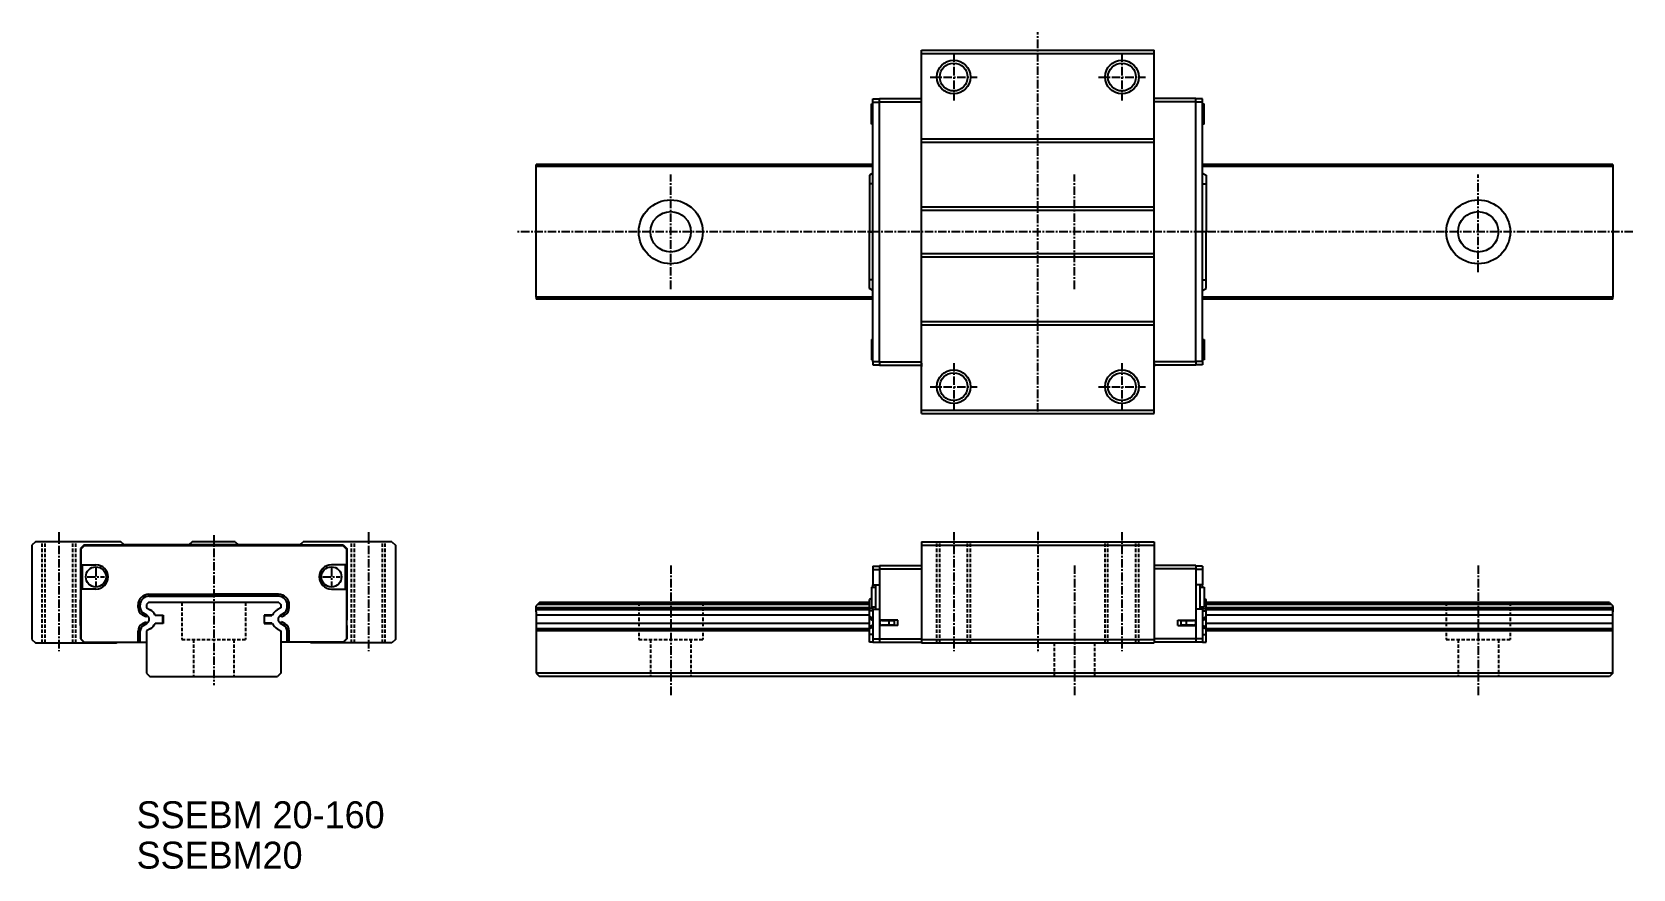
# Model space of a CAD drawing. Extents: x -31 to 207, y -11 to 113.
import ezdxf

# ---------------------------------------------------------------- set-up
doc = ezdxf.new("R2010")
doc.units = 0
doc.linetypes.add('CENTER', pattern=[2, 1.25, -0.25, 0.25, -0.25])
doc.linetypes.add('DASHED', pattern=[0.75, 0.5, -0.25])
doc.layers.get('0').update_dxf_attribs({"linetype": 'CONTINUOUS'})
doc.layers.add('CENTER', color=1, linetype='CENTER')

msp = doc.modelspace()

# ---------------------------------------------------------------- linework, layer by layer
at = {"color": 7, "linetype": 'CONTINUOUS'}
for p, q in [((100.9, 110.62), (135.5, 110.62)), ((100.9, 56.62), (100.9, 110.62)), ((100.9, 110.12), (135.5, 110.12)), ((135.5, 56.62), (135.5, 110.62)), ((93.5, 99.62), (93.5, 102.62)), ((93.5, 102.62), (93.7, 102.62)), ((93.7, 102.87), (93.7, 103.37)), ((93.7, 103.37), (94.7, 103.37)), ((93.7, 64.37), (93.7, 102.87)), ((93.7, 102.87), (94.7, 102.87)), ((94.7, 103.42), (100.9, 103.42)), ((94.7, 102.92), (94.7, 103.42)), ((94.7, 64.32), (94.7, 102.92)), ((94.7, 102.92), (100.9, 102.92)), ((100.9, 103.12), (100.9, 103.62)), ((135.5, 103.12), (135.5, 103.62)), ((141.7, 103.42), (135.5, 103.42)), ((141.7, 102.92), (135.5, 102.92)), ((141.7, 102.92), (141.7, 103.42)), ((142.7, 103.37), (141.7, 103.37)), ((141.7, 64.32), (141.7, 102.92)), ((142.7, 102.87), (141.7, 102.87)), ((142.7, 102.87), (142.7, 103.37)), ((142.7, 64.37), (142.7, 102.87)), ((142.7, 102.62), (142.9, 102.62)), ((142.9, 99.62), (142.9, 102.62)), ((93.7, 99.62), (93.5, 99.62)), ((142.9, 99.62), (142.7, 99.62)), ((100.9, 97.42), (135.5, 97.42)), ((100.9, 96.92), (135.5, 96.92)), ((93.7, 93.62), (43.65, 93.62)), ((43.65, 93.32), (43.65, 93.62)), ((93.7, 93.32), (43.65, 93.32)), ((43.65, 73.92), (43.65, 93.32)), ((164.6, 93.62), (142.7, 93.62)), ((164.6, 93.32), (142.7, 93.32)), ((203.65, 93.62), (153.6, 93.62)), ((203.65, 93.32), (153.6, 93.32)), ((203.65, 93.62), (203.65, 93.32)), ((203.65, 93.32), (203.65, 73.92)), ((93.7, 92.35), (93.2, 92.05)), ((93.2, 92.05), (93.2, 90.75)), ((93.2, 90.75), (93.2, 83.62)), ((93.7, 90.75), (93.2, 90.75)), ((142.7, 92.35), (143.2, 92.05)), ((142.7, 90.75), (143.2, 90.75)), ((143.2, 92.05), (143.2, 90.75)), ((143.2, 90.75), (143.2, 83.62)), ((100.9, 87.32), (135.5, 87.32)), ((100.9, 86.82), (135.5, 86.82)), ((93.2, 76.49), (93.2, 83.62)), ((93.2, 83.62), (93.7, 83.62)), ((143.2, 83.62), (142.7, 83.62)), ((143.2, 76.49), (143.2, 83.62)), ((100.9, 80.42), (135.5, 80.42)), ((100.9, 79.92), (135.5, 79.92)), ((93.7, 76.49), (93.2, 76.49)), ((93.2, 75.19), (93.2, 76.49)), ((142.7, 76.49), (143.2, 76.49)), ((143.2, 75.19), (143.2, 76.49)), ((93.7, 73.92), (43.65, 73.92)), ((43.65, 73.92), (43.65, 73.62)), ((93.7, 74.89), (93.2, 75.19)), ((142.7, 74.89), (143.2, 75.19)), ((164.6, 73.92), (142.7, 73.92)), ((203.65, 73.92), (153.6, 73.92)), ((203.65, 73.62), (203.65, 73.92)), ((93.7, 73.62), (43.65, 73.62)), ((164.6, 73.62), (142.7, 73.62)), ((203.65, 73.62), (153.6, 73.62)), ((100.9, 70.32), (135.5, 70.32)), ((100.9, 69.82), (135.5, 69.82)), ((93.5, 67.62), (93.5, 64.62)), ((93.5, 67.62), (93.7, 67.62)), ((142.7, 67.62), (142.9, 67.62)), ((142.9, 67.62), (142.9, 64.62)), ((93.7, 64.62), (93.5, 64.62)), ((93.7, 64.37), (93.7, 63.87)), ((93.7, 64.37), (94.7, 64.37)), ((94.7, 64.32), (100.9, 64.32)), ((94.7, 64.32), (94.7, 63.82)), ((141.7, 64.32), (135.5, 64.32)), ((142.7, 64.37), (141.7, 64.37)), ((141.7, 64.32), (141.7, 63.82)), ((142.9, 64.62), (142.7, 64.62)), ((142.7, 64.37), (142.7, 63.87)), ((93.7, 63.87), (94.7, 63.87)), ((94.7, 63.82), (100.9, 63.82)), ((100.9, 64.12), (100.9, 63.62)), ((135.5, 64.12), (135.5, 63.62)), ((141.7, 63.82), (135.5, 63.82)), ((142.7, 63.87), (141.7, 63.87)), ((100.9, 57.12), (135.5, 57.12)), ((100.9, 56.62), (135.5, 56.62)), ((-30.77, 37.56), (-31.27, 37.06)), ((-31.27, 37.06), (-31.27, 23.06)), ((-18.07, 37.56), (-30.77, 37.56)), ((-23.57, 37.06), (-24.07, 36.56)), ((-24.07, 36.56), (-24.07, 28.96)), ((-23.52, 36.96), (-24.02, 36.46)), ((-24.02, 36.46), (-24.02, 34.16)), ((15.03, 37.06), (-23.57, 37.06)), ((14.98, 36.96), (-23.52, 36.96)), ((-17.57, 37.11), (-18.07, 37.56)), ((8.53, 37.11), (-17.57, 37.11)), ((-7.47, 37.56), (-7.97, 37.11)), ((-1.07, 37.56), (-7.47, 37.56)), ((-1.07, 37.56), (-0.57, 37.11)), ((8.53, 37.11), (9.03, 37.56)), ((22.23, 37.56), (9.03, 37.56)), ((14.98, 36.96), (15.48, 36.46)), ((15.03, 37.06), (15.53, 36.56)), ((15.48, 36.46), (15.48, 34.16)), ((15.53, 36.56), (15.53, 25.96)), ((22.23, 37.56), (22.73, 37.06)), ((22.73, 37.06), (22.73, 23.06)), ((100.9, 37.56), (135.5, 37.56)), ((100.9, 37.56), (100.9, 34.06)), ((100.9, 37.06), (135.5, 37.06)), ((135.5, 37.56), (135.5, 34.06)), ((-24.02, 34.16), (-21.77, 34.16)), ((-23.82, 34.16), (-23.82, 30.56)), ((15.48, 34.16), (13.23, 34.16)), ((15.28, 34.16), (15.28, 30.56)), ((93.7, 33.96), (93.7, 33.46)), ((93.7, 33.96), (94.7, 33.96)), ((93.7, 33.46), (93.7, 31.16)), ((93.7, 33.46), (94.7, 33.46)), ((94.7, 34.06), (100.9, 34.06)), ((94.7, 34.06), (94.7, 33.56)), ((94.7, 33.56), (94.7, 25.96)), ((94.7, 33.56), (100.9, 33.56)), ((100.9, 34.06), (100.9, 23.06)), ((135.5, 34.06), (135.5, 23.06)), ((141.7, 34.06), (135.5, 34.06)), ((141.7, 33.56), (135.5, 33.56)), ((141.7, 34.06), (141.7, 33.56)), ((142.7, 33.96), (141.7, 33.96)), ((141.7, 33.56), (141.7, 25.96)), ((142.7, 33.46), (141.7, 33.46)), ((142.7, 33.96), (142.7, 33.46)), ((142.7, 33.46), (142.7, 31.16)), ((93.7, 30.86), (93.7, 31.16)), ((93.7, 31.16), (94.7, 31.16)), ((94.1, 31.16), (94.1, 27.56)), ((142.7, 31.16), (141.7, 31.16)), ((142.3, 31.16), (142.3, 27.56)), ((142.7, 30.86), (142.7, 31.16)), ((-24.07, 28.96), (-24.02, 28.96)), ((-24.07, 25.16), (-24.07, 28.96)), ((-24.02, 30.56), (-24.02, 23.16)), ((-21.77, 30.56), (-24.02, 30.56)), ((-13.97, 28.56), (-14.27, 28.26)), ((5.43, 28.56), (-13.97, 28.56)), ((-13.9, 29.79), (-4.27, 29.79)), ((-13.9, 29.79), (-13.9, 29.49)), ((-13.9, 29.49), (-4.27, 29.49)), ((5.36, 29.79), (-4.27, 29.79)), ((-4.27, 29.49), (-4.27, 29.79)), ((5.36, 29.49), (-4.27, 29.49)), ((5.36, 29.79), (5.36, 29.49)), ((5.43, 28.56), (5.73, 28.26)), ((13.23, 30.56), (15.48, 30.56)), ((15.48, 30.56), (15.48, 23.16)), ((44.15, 28.56), (43.65, 28.06)), ((93.2, 28.56), (44.15, 28.56)), ((93.5, 29.17), (93.2, 28.99)), ((93.2, 27.69), (93.2, 28.99)), ((93.5, 30.86), (94.1, 30.86)), ((93.5, 30.86), (93.5, 27.86)), ((142.3, 30.86), (142.9, 30.86)), ((142.9, 30.86), (142.9, 27.86)), ((142.9, 29.17), (143.2, 28.99)), ((143.2, 27.69), (143.2, 28.99)), ((164.1, 28.56), (143.2, 28.56)), ((203.15, 28.56), (154.1, 28.56)), ((203.15, 28.56), (203.65, 28.06)), ((-15.5, 27.82), (-15.5, 28.19)), ((-15.5, 28.19), (-15.2, 28.19)), ((-15.5, 27.82), (-15.2, 27.82)), ((-15.2, 27.82), (-15.2, 28.19)), ((-14.85, 26.7), (-14.7, 26.96)), ((-14.34, 26.41), (-14.85, 26.7)), ((-14.19, 26.67), (-14.7, 26.96)), ((-14.34, 26.41), (-14.19, 26.67)), ((-14.27, 28.26), (-14.27, 27.78)), ((-14.27, 27.78), (-13.71, 27.46)), ((-12.98, 26.66), (-11.77, 26.66)), ((-12.89, 26.61), (-12.91, 26.66)), ((-11.82, 26.61), (-12.89, 26.61)), ((-11.82, 25.51), (-11.82, 26.61)), ((-11.77, 26.66), (-11.77, 25.46)), ((3.23, 26.66), (3.23, 25.46)), ((4.45, 26.66), (3.23, 26.66)), ((3.28, 26.61), (4.35, 26.61)), ((3.28, 25.51), (3.28, 26.61)), ((4.35, 26.61), (4.38, 26.66)), ((5.73, 27.78), (5.17, 27.46)), ((5.66, 26.67), (6.16, 26.96)), ((5.81, 26.41), (5.66, 26.67)), ((5.73, 28.26), (5.73, 27.78)), ((5.81, 26.41), (6.31, 26.7)), ((6.31, 26.7), (6.16, 26.96)), ((6.96, 28.19), (6.66, 28.19)), ((6.66, 27.82), (6.66, 28.19)), ((6.96, 27.82), (6.66, 27.82)), ((6.96, 27.82), (6.96, 28.19)), ((43.65, 27.16), (43.65, 28.06)), ((93.2, 27.78), (43.65, 27.78)), ((93.2, 27.46), (43.65, 27.46)), ((43.65, 27.16), (43.65, 26.84)), ((43.65, 26.84), (43.65, 18.06)), ((93.2, 26.66), (43.65, 26.66)), ((93.2, 28.26), (43.85, 28.26)), ((93.2, 27.32), (93.2, 27.69)), ((93.7, 27.69), (93.2, 27.69)), ((93.2, 26.46), (93.2, 27.32)), ((93.7, 27.32), (93.2, 27.32)), ((93.2, 26.17), (93.2, 26.46)), ((93.7, 26.2), (93.2, 26.46)), ((94.1, 27.86), (93.5, 27.86)), ((93.7, 27.56), (93.7, 27.86)), ((93.7, 27.56), (93.7, 23.16)), ((93.7, 27.56), (94.7, 27.56)), ((142.7, 27.56), (141.7, 27.56)), ((142.9, 27.86), (142.3, 27.86)), ((142.7, 27.56), (142.7, 27.86)), ((142.7, 27.69), (143.2, 27.69)), ((142.7, 27.56), (142.7, 23.16)), ((142.7, 27.32), (143.2, 27.32)), ((142.7, 26.2), (143.2, 26.46)), ((164.1, 28.26), (143.2, 28.26)), ((164.1, 27.78), (143.2, 27.78)), ((143.2, 27.32), (143.2, 27.69)), ((164.1, 27.46), (143.2, 27.46)), ((143.2, 26.46), (143.2, 27.32)), ((164.1, 26.66), (143.2, 26.66)), ((143.2, 26.17), (143.2, 26.46)), ((203.45, 28.26), (154.1, 28.26)), ((203.65, 27.78), (154.1, 27.78)), ((203.65, 27.46), (154.1, 27.46)), ((203.65, 26.66), (154.1, 26.66)), ((203.65, 26.84), (203.65, 28.06)), ((203.65, 27.96), (203.65, 27.16)), ((203.65, 27.46), (203.65, 27.78)), ((203.65, 18.06), (203.65, 26.84)), ((-24.07, 25.16), (-24.07, 23.16)), ((-24.07, 25.16), (-24.02, 25.16)), ((-15.5, 24.3), (-15.2, 24.3)), ((-15.5, 22.66), (-15.5, 24.3)), ((-15.2, 22.66), (-15.2, 24.3)), ((-14.85, 25.42), (-14.34, 25.71)), ((-14.85, 25.42), (-14.7, 25.16)), ((-14.7, 25.16), (-14.19, 25.45)), ((-14.34, 25.71), (-14.19, 25.45)), ((-13.71, 24.66), (-14.27, 24.34)), ((-14.27, 24.34), (-14.27, 18.06)), ((-11.77, 25.46), (-12.98, 25.46)), ((-12.91, 25.46), (-12.89, 25.51)), ((-12.89, 25.51), (-11.82, 25.51)), ((3.23, 25.46), (4.45, 25.46)), ((4.35, 25.51), (3.28, 25.51)), ((4.38, 25.46), (4.35, 25.51)), ((5.17, 24.66), (5.73, 24.34)), ((5.81, 25.71), (5.66, 25.45)), ((6.16, 25.16), (5.66, 25.45)), ((5.73, 24.34), (5.73, 18.06)), ((6.31, 25.42), (5.81, 25.71)), ((6.31, 25.42), (6.16, 25.16)), ((6.96, 24.3), (6.66, 24.3)), ((6.66, 22.66), (6.66, 24.3)), ((6.96, 22.66), (6.96, 24.3)), ((15.53, 25.96), (15.48, 25.96)), ((15.53, 25.16), (15.48, 25.16)), ((15.53, 25.16), (15.53, 25.96)), ((15.53, 25.16), (15.53, 23.16)), ((93.2, 25.46), (43.65, 25.46)), ((93.2, 24.66), (43.65, 24.66)), ((93.2, 24.34), (43.65, 24.34)), ((93.2, 24.95), (93.2, 26.17)), ((93.7, 25.91), (93.2, 26.17)), ((93.7, 25.21), (93.2, 24.95)), ((93.2, 24.66), (93.2, 24.95)), ((93.7, 24.92), (93.2, 24.66)), ((93.2, 23.8), (93.2, 24.66)), ((93.2, 22.66), (93.2, 23.8)), ((93.7, 23.8), (93.2, 23.8)), ((97.4, 25.96), (94.7, 25.96)), ((94.7, 25.96), (94.7, 25.16)), ((97.4, 25.16), (94.7, 25.16)), ((94.7, 25.16), (94.7, 23.16)), ((95.05, 25.91), (96.1, 25.91)), ((96.1, 25.21), (95.05, 25.21)), ((95.5, 25.91), (95.5, 25.96)), ((95.5, 25.16), (95.5, 25.21)), ((95.96, 25.91), (95.96, 25.96)), ((95.96, 25.16), (95.96, 25.21)), ((96.1, 25.91), (96.9, 25.91)), ((96.1, 25.56), (96.1, 25.91)), ((96.1, 25.21), (96.1, 25.56)), ((96.9, 25.21), (96.1, 25.21)), ((96.9, 25.56), (96.9, 25.91)), ((96.9, 25.21), (96.9, 25.56)), ((97.4, 25.16), (97.4, 25.96)), ((139, 25.96), (141.7, 25.96)), ((139, 25.16), (139, 25.96)), ((139, 25.16), (141.7, 25.16)), ((139.5, 25.91), (140.3, 25.91)), ((139.5, 25.91), (140.3, 25.91)), ((139.5, 25.56), (139.5, 25.91)), ((139.5, 25.56), (139.5, 25.91)), ((139.5, 25.21), (139.5, 25.56)), ((139.5, 25.21), (139.5, 25.56)), ((140.3, 25.21), (139.5, 25.21)), ((140.3, 25.21), (139.5, 25.21)), ((140.3, 25.91), (141.35, 25.91)), ((140.3, 25.91), (141.35, 25.91)), ((140.3, 25.56), (140.3, 25.91)), ((140.3, 25.56), (140.3, 25.91)), ((140.3, 25.21), (140.3, 25.56)), ((140.3, 25.21), (140.3, 25.56)), ((141.35, 25.21), (140.3, 25.21)), ((141.35, 25.21), (140.3, 25.21)), ((140.44, 25.91), (140.44, 25.96)), ((140.44, 25.16), (140.44, 25.21)), ((140.9, 25.91), (140.9, 25.96)), ((140.9, 25.16), (140.9, 25.21)), ((141.7, 25.96), (141.7, 25.16)), ((141.7, 25.16), (141.7, 23.16)), ((142.7, 25.91), (143.2, 26.17)), ((142.7, 25.21), (143.2, 24.95)), ((142.7, 24.92), (143.2, 24.66)), ((142.7, 23.8), (143.2, 23.8)), ((143.2, 24.95), (143.2, 26.17)), ((164.1, 25.46), (143.2, 25.46)), ((143.2, 24.66), (143.2, 24.95)), ((143.2, 23.8), (143.2, 24.66)), ((164.1, 24.66), (143.2, 24.66)), ((164.1, 24.34), (143.2, 24.34)), ((143.2, 22.66), (143.2, 23.8)), ((203.65, 25.46), (154.1, 25.46)), ((203.65, 24.66), (154.1, 24.66)), ((203.65, 24.34), (154.1, 24.34)), ((-31.27, 23.06), (-30.77, 22.56)), ((-30.77, 22.56), (-18.74, 22.56)), ((-24.07, 23.16), (-23.57, 22.66)), ((-24.02, 23.16), (-23.52, 22.66)), ((-23.57, 22.66), (-23.52, 22.66)), ((-23.52, 22.66), (-15.5, 22.66)), ((-18.74, 22.56), (-18.52, 22.66)), ((-15.5, 22.66), (-15.2, 22.66)), ((-15.2, 22.66), (-14.27, 22.66)), ((6.66, 22.66), (5.73, 22.66)), ((6.96, 22.66), (6.66, 22.66)), ((14.98, 22.66), (6.96, 22.66)), ((10.21, 22.56), (9.99, 22.66)), ((22.23, 22.56), (10.21, 22.56)), ((15.48, 23.16), (14.98, 22.66)), ((15.03, 22.66), (14.98, 22.66)), ((15.53, 23.16), (15.03, 22.66)), ((22.73, 23.06), (22.23, 22.56)), ((93.7, 22.66), (93.2, 22.66)), ((93.7, 23.16), (93.7, 22.66)), ((93.7, 23.16), (94.7, 23.16)), ((93.7, 22.66), (94.7, 22.66)), ((94.7, 23.16), (94.7, 22.66)), ((94.7, 23.16), (100.9, 23.16)), ((94.7, 22.66), (100.9, 22.66)), ((100.9, 23.06), (135.5, 23.06)), ((100.9, 23.06), (100.9, 22.56)), ((100.9, 22.56), (135.5, 22.56)), ((141.7, 23.16), (135.5, 23.16)), ((135.5, 23.06), (135.5, 22.56)), ((141.7, 22.66), (135.5, 22.66)), ((141.7, 23.16), (141.7, 22.66)), ((142.7, 23.16), (141.7, 23.16)), ((142.7, 22.66), (141.7, 22.66)), ((142.7, 23.16), (142.7, 22.66)), ((142.7, 22.66), (143.2, 22.66)), ((-14.27, 18.06), (-13.77, 17.56)), ((-13.77, 17.56), (5.23, 17.56)), ((5.73, 18.06), (5.23, 17.56)), ((203.65, 18.06), (43.65, 18.06)), ((43.65, 18.06), (44.15, 17.56)), ((203.15, 17.56), (44.15, 17.56)), ((203.65, 18.06), (203.15, 17.56))]:
    msp.add_line(p, q, dxfattribs=at)
at = {"color": 3, "linetype": 'DASHED'}
for p, q in [((-29.77, 22.56), (-29.77, 37.56)), ((-29.33, 22.56), (-29.33, 37.56)), ((-25.2, 22.56), (-25.2, 37.56)), ((-24.77, 22.56), (-24.77, 37.56)), ((16.23, 22.56), (16.23, 37.56)), ((16.67, 22.56), (16.67, 37.56)), ((20.8, 22.56), (20.8, 37.56)), ((21.23, 22.56), (21.23, 37.56)), ((103.2, 22.56), (103.2, 37.56)), ((103.63, 22.56), (103.63, 37.56)), ((107.77, 22.56), (107.77, 37.56)), ((108.2, 22.56), (108.2, 37.56)), ((128.2, 22.56), (128.2, 37.56)), ((128.63, 22.56), (128.63, 37.56)), ((132.77, 22.56), (132.77, 37.56)), ((133.2, 22.56), (133.2, 37.56)), ((-9.02, 28.56), (-9.02, 23.06)), ((0.48, 28.56), (0.48, 23.06)), ((58.9, 28.56), (58.9, 23.06)), ((68.4, 28.56), (68.4, 23.06)), ((178.9, 28.56), (178.9, 23.06)), ((188.4, 28.56), (188.4, 23.06)), ((-9.02, 23.06), (0.48, 23.06)), ((-7.27, 23.06), (-7.27, 17.56)), ((-1.27, 23.06), (-1.27, 17.56)), ((58.9, 23.06), (68.4, 23.06)), ((60.65, 23.06), (60.65, 17.56)), ((66.65, 23.06), (66.65, 17.56)), ((120.65, 22.56), (120.65, 17.56)), ((126.65, 22.56), (126.65, 17.56)), ((178.9, 23.06), (188.4, 23.06)), ((180.65, 23.06), (180.65, 17.56)), ((186.65, 23.06), (186.65, 17.56))]:
    msp.add_line(p, q, dxfattribs=at)
at = {"color": 3, "linetype": 'CONTINUOUS'}
for centre in [(105.7, 106.62), (130.7, 106.62), (105.7, 60.62), (130.7, 60.62)]:
    msp.add_circle(centre, 2.5, dxfattribs=at)
at = {"color": 7, "linetype": 'CONTINUOUS'}
for centre, radius in [((105.7, 106.62), 2.07), ((130.7, 106.62), 2.07), ((63.65, 83.62), 4.75), ((183.65, 83.62), 4.75), ((63.65, 83.62), 3), ((183.65, 83.62), 3), ((105.7, 60.62), 2.07), ((130.7, 60.62), 2.07), ((-21.77, 32.36), 1.5), ((13.23, 32.36), 1.5)]:
    msp.add_circle(centre, radius, dxfattribs=at)
for centre, radius, start, end in [((-21.77, 32.36), 1.8, 270, 90), ((13.23, 32.36), 1.8, 90, 270), ((-13.9, 28.19), 1.6, 90.0008, 179.9992), ((-13.9, 28.19), 1.3, 90, 180), ((5.36, 28.19), 1.6, 0.0008, 89.9992), ((5.36, 28.19), 1.3, 0, 90), ((-14.2, 27.82), 1.3, 180, 240), ((-14.2, 27.82), 1, 180, 240), ((-14.54, 26.06), 0.7, 300, 60), ((-14.58, 25.95), 1.75, 24.1151, 60), ((6.05, 25.95), 1.75, 120, 155.8849), ((6.01, 26.06), 0.7, 120, 240), ((5.66, 27.82), 1, 300, 0), ((5.66, 27.82), 1.3, 300, 0), ((-14.2, 24.3), 1.3, 120, 180), ((-14.2, 24.3), 1, 120, 180), ((-14.58, 26.18), 1.75, 300, 335.8849), ((6.05, 26.18), 1.75, 204.1151, 240), ((5.66, 24.3), 1, 0, 60), ((5.66, 24.3), 1.3, 0, 60), ((95.05, 25.56), 0.35, 90, 180), ((95.05, 25.56), 0.35, 180, 270), ((141.35, 25.56), 0.35, 0, 90), ((141.35, 25.56), 0.35, 0, 90), ((141.35, 25.56), 0.35, 270, 0), ((141.35, 25.56), 0.35, 270, 0)]:
    msp.add_arc(centre, radius, start, end, dxfattribs=at)
at = {"layer": 'CENTER', "color": 1, "linetype": 'CENTER'}
for p, q in [((118.2, 56.93), (118.2, 113.3)), ((105.7, 110.12), (105.7, 103.12)), ((130.7, 110.12), (130.7, 103.12)), ((102.2, 106.62), (109.2, 106.62)), ((127.2, 106.62), (134.2, 106.62)), ((63.65, 75.12), (63.65, 92.12)), ((123.65, 75.12), (123.65, 92.12)), ((183.65, 77.62), (183.65, 92.12)), ((206.65, 83.62), (40.65, 83.62)), ((105.7, 64.12), (105.7, 57.12)), ((130.7, 64.12), (130.7, 57.12)), ((102.2, 60.62), (109.2, 60.62)), ((127.2, 60.62), (134.2, 60.62)), ((-27.27, 39), (-27.27, 21.31)), ((-4.27, 38.56), (-4.27, 16.3)), ((18.73, 39), (18.73, 21.31)), ((105.7, 39), (105.7, 21.31)), ((118.2, 39.06), (118.2, 21.06)), ((130.7, 39), (130.7, 21.31)), ((-21.77, 33.66), (-21.77, 31.06)), ((13.23, 33.66), (13.23, 31.06)), ((63.65, 34.06), (63.65, 14.56)), ((123.65, 34.06), (123.65, 14.56)), ((183.65, 34.06), (183.65, 14.56)), ((-23.07, 32.36), (-20.47, 32.36)), ((11.93, 32.36), (14.53, 32.36))]:
    msp.add_line(p, q, dxfattribs=at)

# ---------------------------------------------------------------- texts
at = {"color": 7, "linetype": 'CONTINUOUS'}
for s, p in [('SSEBM 20-160', (-15.73, -4.97)), ('SSEBM20', (-15.73, -10.97))]:
    msp.add_text(s, height=4, dxfattribs=at).set_placement(p)

doc.saveas('drawing.dxf')
